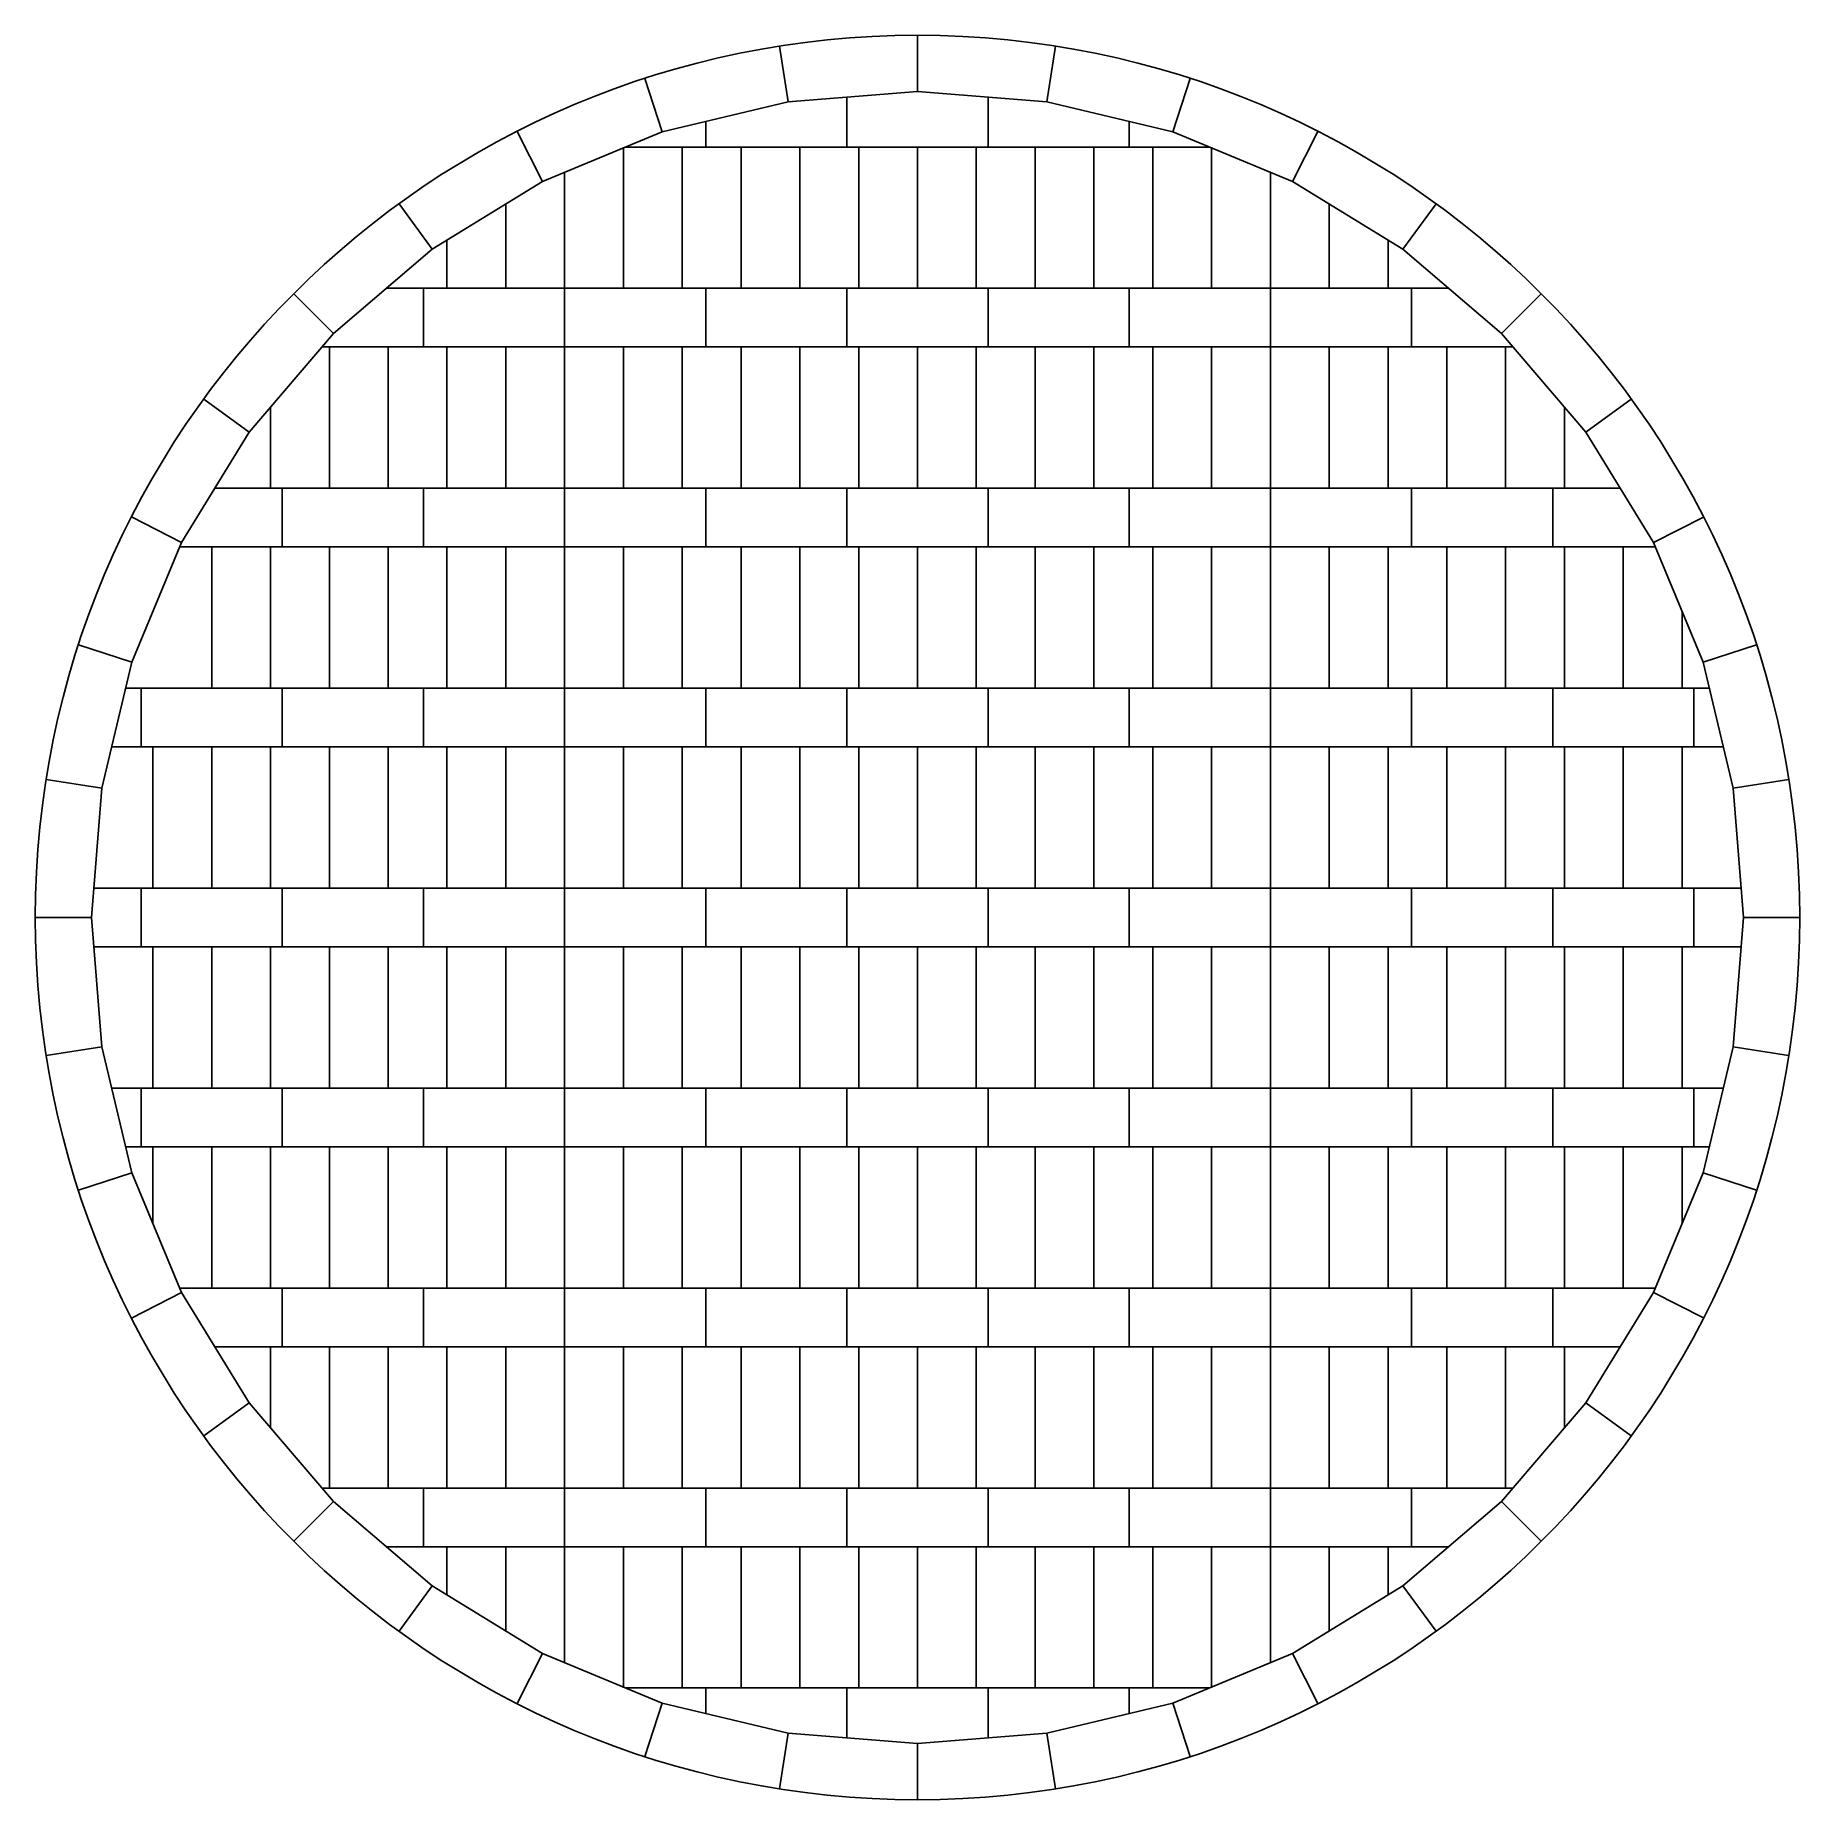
# Model space of a CAD drawing. Header units: metres. Extents: x -22.9 to 22.9, y -22.9 to 22.9.
import ezdxf

# ---------------------------------------------------------------- set-up
doc = ezdxf.new("R2010")
doc.units = ezdxf.units.M
for name, color, linetype in [('OBSERVED_GEOMETRY', 3, 'Continuous'), ('PREDICTED_GEOMETRY_HIGH', 5, 'Continuous'), ('TANK_BOUNDARY', 7, 'Continuous')]:
    doc.layers.add(name, color=color, linetype=linetype)

msp = doc.modelspace()

# ---------------------------------------------------------------- linework, layer by layer
at = {"layer": 'OBSERVED_GEOMETRY'}
for p, q in [((-3.576, 22.578), (-3.348, 21.138)), ((0, 22.855), (0, 21.402)), ((3.575, 22.574), (3.348, 21.138)), ((-7.064, 21.739), (-6.614, 20.354)), ((7.063, 21.738), (6.614, 20.354)), ((-3.348, 21.138), (-6.614, 20.354)), ((0, 21.402), (-3.348, 21.138)), ((-1.829, 21.178), (-1.829, 21.258)), ((-1.829, 19.964), (-1.829, 21.176)), ((3.348, 21.138), (0, 21.402)), ((1.829, 21.178), (1.829, 21.258)), ((1.829, 19.964), (1.829, 21.178)), ((6.614, 20.354), (3.348, 21.138)), ((-5.486, 19.964), (-5.486, 20.625)), ((5.486, 19.964), (5.486, 20.625)), ((-10.377, 20.366), (-9.716, 19.069)), ((-6.614, 20.354), (-9.716, 19.069)), ((9.716, 19.069), (6.614, 20.354)), ((10.377, 20.366), (9.716, 19.069)), ((-7.62, 18.118), (-7.62, 19.964)), ((-7.555, 19.964), (7.294, 19.964)), ((-6.096, 18.686), (-6.096, 19.964)), ((-4.572, 19.116), (-4.572, 19.964)), ((-3.048, 19.417), (-3.048, 19.964)), ((-1.524, 19.598), (-1.524, 19.964)), ((0, 19.656), (0, 19.964)), ((1.524, 19.596), (1.524, 19.964)), ((3.048, 19.417), (3.048, 19.964)), ((4.572, 19.118), (4.572, 19.964)), ((6.096, 18.687), (6.096, 19.964)), ((7.295, 19.964), (7.555, 19.964)), ((7.62, 19.842), (7.62, 19.964)), ((7.62, 18.119), (7.62, 19.842)), ((-9.144, 17.398), (-9.144, 19.306)), ((9.144, 17.401), (9.144, 19.306)), ((-9.716, 19.069), (-12.58, 17.315)), ((12.58, 17.315), (9.716, 19.069)), ((-13.434, 18.491), (-12.58, 17.315)), ((-10.668, 18.387), (-10.668, 18.486)), ((-10.668, 16.512), (-10.668, 18.384)), ((10.668, 16.508), (10.668, 18.486)), ((13.436, 18.493), (12.58, 17.315)), ((-12.192, 17.411), (-12.192, 17.552)), ((-12.192, 16.307), (-12.192, 17.41)), ((12.192, 16.307), (12.192, 17.552)), ((-12.58, 17.315), (-15.133, 15.133)), ((15.133, 15.133), (12.58, 17.315)), ((-16.161, 16.161), (-15.133, 15.133)), ((-10.972, 16.307), (-13.76, 16.307)), ((-12.802, 14.915), (-12.802, 16.307)), ((13.76, 16.307), (10.976, 16.307)), ((12.802, 14.916), (12.802, 16.307)), ((16.161, 16.161), (15.133, 15.133)), ((-15.133, 15.133), (-17.315, 12.58)), ((17.315, 12.58), (15.133, 15.133)), ((-15.433, 14.783), (-12.958, 14.783)), ((-15.24, 12.417), (-15.24, 14.783)), ((-13.716, 14.078), (-13.716, 14.783)), ((12.953, 14.783), (15.433, 14.783)), ((13.716, 14.08), (13.716, 14.783)), ((15.24, 12.412), (15.24, 14.783)), ((-18.49, 13.434), (-17.315, 12.58)), ((18.49, 13.434), (17.315, 12.58)), ((-16.764, 13.072), (-16.764, 13.224)), ((-16.764, 11.125), (-16.764, 13.072)), ((16.764, 13.068), (16.764, 13.224)), ((16.764, 11.125), (16.764, 13.067)), ((-17.315, 12.58), (-19.069, 9.716)), ((19.069, 9.716), (17.315, 12.58)), ((-18.206, 11.125), (-16.207, 11.125)), ((-16.459, 10.747), (-16.459, 11.125)), ((16.203, 11.125), (18.206, 11.125)), ((16.459, 10.743), (16.459, 11.125)), ((-20.368, 10.378), (-19.069, 9.716)), ((20.365, 10.376), (19.069, 9.716)), ((-19.069, 9.716), (-20.354, 6.614)), ((-19.117, 9.601), (-18.966, 9.601)), ((-18.964, 9.601), (-17.151, 9.601)), ((-18.288, 7.201), (-18.288, 9.601)), ((17.151, 9.601), (18.964, 9.601)), ((18.288, 7.211), (18.288, 9.601)), ((18.964, 9.601), (19.117, 9.601)), ((20.354, 6.614), (19.069, 9.716)), ((19.812, 7.702), (19.812, 7.923)), ((19.812, 5.944), (19.812, 7.698)), ((-21.739, 7.063), (-20.354, 6.614)), ((21.738, 7.063), (20.354, 6.614)), ((-20.354, 6.614), (-21.138, 3.348)), ((21.138, 3.348), (20.354, 6.614)), ((-20.515, 5.944), (-18.737, 5.944)), ((-20.117, 4.42), (-20.117, 5.944)), ((18.735, 5.944), (20.515, 5.944)), ((20.117, 4.42), (20.117, 5.944)), ((-20.881, 4.42), (-19.155, 4.42)), ((-19.812, 4.42), (-19.787, 4.42)), ((-19.812, 0.762), (-19.812, 4.42)), ((19.151, 4.42), (20.881, 4.42)), ((19.812, 0.762), (19.812, 4.42)), ((-22.575, 3.576), (-21.138, 3.348)), ((-21.138, 3.348), (-21.402, 0)), ((22.576, 3.576), (21.138, 3.348)), ((21.402, 0), (21.138, 3.348)), ((-21.342, 0.762), (-19.643, 0.762)), ((-20.117, 0.762), (-20.117, -0.762)), ((19.64, 0.762), (21.342, 0.762)), ((20.117, 0.762), (20.117, -0.762)), ((-22.856, 0), (-21.402, 0)), ((-21.402, 0), (-21.138, -3.348)), ((21.138, -3.348), (21.402, 0)), ((22.859, 0), (21.402, 0)), ((-21.342, -0.762), (-21.243, -0.762)), ((-21.241, -0.762), (-19.64, -0.762)), ((-20.117, -0.762), (-20.092, -0.762)), ((-19.812, -0.762), (-19.812, -4.42)), ((19.643, -0.762), (21.243, -0.762)), ((19.812, -0.762), (19.812, -4.42)), ((21.244, -0.762), (21.342, -0.762)), ((-22.574, -3.575), (-21.138, -3.348)), ((-21.138, -3.348), (-20.354, -6.614)), ((20.354, -6.614), (21.138, -3.348)), ((22.573, -3.575), (21.138, -3.348)), ((-20.881, -4.42), (-19.151, -4.42)), ((-20.117, -4.42), (-20.117, -5.944)), ((-19.812, -4.42), (-19.787, -4.42)), ((19.155, -4.42), (20.881, -4.42)), ((20.117, -4.42), (20.117, -5.944)), ((-20.515, -5.944), (-20.409, -5.944)), ((-20.407, -5.944), (-18.735, -5.944)), ((18.737, -5.944), (20.409, -5.944)), ((20.409, -5.944), (20.515, -5.944)), ((-19.812, -5.944), (-19.812, -7.698)), ((19.812, -5.944), (19.812, -7.923)), ((-21.736, -7.063), (-20.354, -6.614)), ((-20.354, -6.614), (-19.069, -9.716)), ((19.069, -9.716), (20.354, -6.614)), ((21.737, -7.063), (20.354, -6.614)), ((-18.288, -7.211), (-18.288, -9.601)), ((18.288, -7.201), (18.288, -9.601)), ((-19.812, -7.698), (-19.812, -7.923)), ((-20.367, -10.378), (-19.069, -9.716)), ((-19.117, -9.601), (-17.151, -9.601)), ((-19.069, -9.716), (-17.315, -12.58)), ((17.151, -9.601), (19.117, -9.601)), ((17.315, -12.58), (19.069, -9.716)), ((20.365, -10.376), (19.069, -9.716)), ((-16.459, -10.743), (-16.459, -11.125)), ((16.459, -10.747), (16.459, -11.125)), ((-18.206, -11.125), (-18.114, -11.125)), ((-18.112, -11.125), (-16.203, -11.125)), ((-16.764, -11.125), (-16.764, -13.224)), ((16.207, -11.125), (18.112, -11.125)), ((16.764, -11.125), (16.764, -13.224)), ((18.113, -11.125), (18.206, -11.125)), ((-18.492, -13.435), (-17.315, -12.58)), ((-17.315, -12.58), (-15.133, -15.133)), ((-15.24, -12.412), (-15.24, -14.783)), ((15.133, -15.133), (17.315, -12.58)), ((15.24, -12.417), (15.24, -14.783)), ((18.491, -13.435), (17.315, -12.58)), ((-13.716, -14.08), (-13.716, -14.783)), ((13.716, -14.078), (13.716, -14.783)), ((-15.433, -14.783), (-12.953, -14.783)), ((-12.802, -14.916), (-12.802, -16.307)), ((12.802, -14.915), (12.802, -16.307)), ((12.958, -14.783), (15.433, -14.783)), ((-16.162, -16.162), (-15.133, -15.133)), ((-15.133, -15.133), (-12.58, -17.315)), ((12.58, -17.315), (15.133, -15.133)), ((16.163, -16.163), (15.133, -15.133)), ((-10.976, -16.307), (-13.76, -16.307)), ((-12.192, -16.307), (-12.192, -17.552)), ((13.76, -16.307), (10.972, -16.307)), ((12.192, -16.307), (12.192, -17.41)), ((-10.668, -16.508), (-10.668, -18.486)), ((10.668, -16.512), (10.668, -18.384)), ((-13.434, -18.491), (-12.58, -17.315)), ((-12.58, -17.315), (-9.716, -19.069)), ((9.716, -19.069), (12.58, -17.315)), ((13.436, -18.494), (12.58, -17.315)), ((-9.144, -17.401), (-9.144, -19.306)), ((9.144, -17.398), (9.144, -19.187)), ((12.192, -17.415), (12.192, -17.552)), ((-7.62, -18.119), (-7.62, -19.842)), ((7.62, -18.118), (7.62, -19.964)), ((-6.096, -18.687), (-6.096, -19.964)), ((6.096, -18.686), (6.096, -19.964)), ((10.668, -18.384), (10.668, -18.486)), ((-10.376, -20.364), (-9.716, -19.069)), ((-9.716, -19.069), (-6.614, -20.354)), ((-4.572, -19.118), (-4.572, -19.964)), ((4.572, -19.116), (4.572, -19.964)), ((6.614, -20.354), (9.716, -19.069)), ((9.144, -19.189), (9.144, -19.306)), ((10.376, -20.364), (9.716, -19.069)), ((-3.048, -19.417), (-3.048, -19.964)), ((-1.524, -19.596), (-1.524, -19.964)), ((0, -19.656), (0, -19.964)), ((1.524, -19.598), (1.524, -19.964)), ((3.048, -19.417), (3.048, -19.964)), ((-7.62, -19.845), (-7.62, -19.964)), ((-7.555, -19.964), (-7.295, -19.964)), ((-7.294, -19.964), (7.555, -19.964)), ((-5.486, -19.964), (-5.486, -20.625)), ((-1.829, -19.964), (-1.829, -21.258)), ((1.829, -19.964), (1.829, -21.258)), ((5.486, -19.964), (5.486, -20.625)), ((-7.064, -21.741), (-6.614, -20.354)), ((-6.614, -20.354), (-3.348, -21.138)), ((3.348, -21.138), (6.614, -20.354)), ((7.063, -21.737), (6.614, -20.354)), ((-3.576, -22.577), (-3.348, -21.138)), ((-3.348, -21.138), (0, -21.402)), ((0, -21.402), (3.348, -21.138)), ((0, -22.857), (0, -21.402)), ((3.348, -21.138), (3.575, -22.575)), ((3.575, -22.575), (3.348, -21.138))]:
    msp.add_line(p, q, dxfattribs=at)
at = {"layer": 'PREDICTED_GEOMETRY_HIGH'}
for p, q in [((-3.048, 16.307), (-3.048, 19.417)), ((-1.524, 16.307), (-1.524, 19.598)), ((0, 16.307), (0, 19.656)), ((1.524, 16.307), (1.524, 19.596)), ((3.048, 16.307), (3.048, 19.417)), ((-4.572, 16.307), (-4.572, 19.116)), ((4.572, 16.307), (4.572, 19.118)), ((-6.096, 16.307), (-6.096, 18.686)), ((6.096, 16.307), (6.096, 18.687)), ((-7.62, 16.307), (-7.62, 18.118)), ((7.62, 16.307), (7.62, 18.119)), ((-9.144, 16.307), (-9.144, 17.398)), ((9.144, 16.307), (9.144, 17.401)), ((-10.668, 16.307), (-10.668, 16.512)), ((10.668, 16.307), (10.668, 16.508)), ((10.976, 16.307), (-10.972, 16.307)), ((-9.144, 14.783), (-9.144, 16.307)), ((-5.486, 14.783), (-5.486, 16.307)), ((-1.829, 14.783), (-1.829, 16.307)), ((1.829, 14.783), (1.829, 16.307)), ((5.486, 14.783), (5.486, 16.307)), ((9.144, 14.783), (9.144, 16.307)), ((-12.958, 14.783), (12.953, 14.783)), ((-12.802, 14.783), (-12.802, 14.915)), ((-12.192, 11.125), (-12.192, 14.783)), ((-10.668, 11.125), (-10.668, 14.783)), ((-9.144, 11.125), (-9.144, 14.783)), ((-7.62, 11.125), (-7.62, 14.783)), ((-6.096, 11.125), (-6.096, 14.783)), ((-4.572, 11.125), (-4.572, 14.783)), ((-3.048, 11.125), (-3.048, 14.783)), ((-1.524, 11.125), (-1.524, 14.783)), ((0, 11.125), (0, 14.783)), ((1.524, 11.125), (1.524, 14.783)), ((3.048, 11.125), (3.048, 14.783)), ((4.572, 11.125), (4.572, 14.783)), ((6.096, 11.125), (6.096, 14.783)), ((7.62, 11.125), (7.62, 14.783)), ((9.144, 11.125), (9.144, 14.783)), ((10.668, 11.125), (10.668, 14.783)), ((12.192, 11.125), (12.192, 14.783)), ((12.802, 14.783), (12.802, 14.916)), ((-13.716, 11.125), (-13.716, 14.078)), ((13.716, 11.125), (13.716, 14.08)), ((-15.24, 11.125), (-15.24, 12.417)), ((15.24, 11.125), (15.24, 12.412)), ((-16.207, 11.125), (16.203, 11.125)), ((-12.802, 9.601), (-12.802, 11.125)), ((-9.144, 9.601), (-9.144, 11.125)), ((-5.486, 9.601), (-5.486, 11.125)), ((-1.829, 9.601), (-1.829, 11.125)), ((1.829, 9.601), (1.829, 11.125)), ((5.486, 9.601), (5.486, 11.125)), ((9.144, 9.601), (9.144, 11.125)), ((12.802, 9.601), (12.802, 11.125)), ((-16.459, 9.601), (-16.459, 10.747)), ((16.459, 9.601), (16.459, 10.743)), ((-17.151, 9.601), (17.151, 9.601)), ((-16.764, 5.944), (-16.764, 9.601)), ((-15.24, 5.944), (-15.24, 9.601)), ((-13.716, 5.944), (-13.716, 9.601)), ((-12.192, 5.944), (-12.192, 9.601)), ((-10.668, 5.944), (-10.668, 9.601)), ((-9.144, 5.944), (-9.144, 9.601)), ((-7.62, 5.944), (-7.62, 9.601)), ((-6.096, 5.944), (-6.096, 9.601)), ((-4.572, 5.944), (-4.572, 9.601)), ((-3.048, 5.944), (-3.048, 9.601)), ((-1.524, 5.944), (-1.524, 9.601)), ((0, 5.944), (0, 9.601)), ((1.524, 5.944), (1.524, 9.601)), ((3.048, 5.944), (3.048, 9.601)), ((4.572, 5.944), (4.572, 9.601)), ((6.096, 5.944), (6.096, 9.601)), ((7.62, 5.944), (7.62, 9.601)), ((9.144, 5.944), (9.144, 9.601)), ((10.668, 5.944), (10.668, 9.601)), ((12.192, 5.944), (12.192, 9.601)), ((13.716, 5.944), (13.716, 9.601)), ((15.24, 5.944), (15.24, 9.601)), ((16.764, 5.944), (16.764, 9.601)), ((-18.288, 5.944), (-18.288, 7.201)), ((18.288, 5.944), (18.288, 7.211)), ((-18.737, 5.944), (18.735, 5.944)), ((-16.459, 4.42), (-16.459, 5.944)), ((-12.802, 4.42), (-12.802, 5.944)), ((-9.144, 4.42), (-9.144, 5.944)), ((-5.486, 4.42), (-5.486, 5.944)), ((-1.829, 4.42), (-1.829, 5.944)), ((1.829, 4.42), (1.829, 5.944)), ((5.486, 4.42), (5.486, 5.944)), ((9.144, 4.42), (9.144, 5.944)), ((12.802, 4.42), (12.802, 5.944)), ((16.459, 4.42), (16.459, 5.944)), ((-19.155, 4.42), (19.151, 4.42)), ((-18.288, 0.762), (-18.288, 4.42)), ((-16.764, 0.762), (-16.764, 4.42)), ((-15.24, 0.762), (-15.24, 4.42)), ((-13.716, 0.762), (-13.716, 4.42)), ((-12.192, 0.762), (-12.192, 4.42)), ((-10.668, 0.762), (-10.668, 4.42)), ((-9.144, 0.762), (-9.144, 4.42)), ((-7.62, 0.762), (-7.62, 4.42)), ((-6.096, 0.762), (-6.096, 4.42)), ((-4.572, 0.762), (-4.572, 4.42)), ((-3.048, 0.762), (-3.048, 4.42)), ((-1.524, 0.762), (-1.524, 4.42)), ((0, 4.42), (1.524, 4.42)), ((0, 0.762), (0, 4.42)), ((1.524, 0.762), (1.524, 4.42)), ((3.048, 0.762), (3.048, 4.42)), ((4.572, 0.762), (4.572, 4.42)), ((6.096, 0.762), (6.096, 4.42)), ((7.62, 0.762), (7.62, 4.42)), ((9.144, 0.762), (9.144, 4.42)), ((10.668, 0.762), (10.668, 4.42)), ((12.192, 0.762), (12.192, 4.42)), ((13.716, 0.762), (13.716, 4.42)), ((15.24, 0.762), (15.24, 4.42)), ((16.764, 0.762), (16.764, 4.42)), ((18.288, 0.762), (18.288, 4.42)), ((-19.643, 0.762), (19.64, 0.762)), ((-16.459, 0.762), (-16.459, -0.762)), ((-12.802, 0.762), (-12.802, -0.762)), ((-9.144, 0.762), (-9.144, -0.762)), ((-5.486, 0.762), (-5.486, -0.762)), ((-1.829, 0.762), (-1.829, -0.762)), ((1.829, 0.762), (1.829, -0.762)), ((5.486, 0.762), (5.486, -0.762)), ((9.144, 0.762), (9.144, -0.762)), ((12.802, 0.762), (12.802, -0.762)), ((16.459, 0.762), (16.459, -0.762)), ((-19.64, -0.762), (19.643, -0.762)), ((-18.288, -0.762), (-18.288, -4.42)), ((-16.764, -0.762), (-16.764, -4.42)), ((-15.24, -0.762), (-15.24, -4.42)), ((-13.716, -0.762), (-13.716, -4.42)), ((-12.192, -0.762), (-12.192, -4.42)), ((-10.668, -0.762), (-10.668, -4.42)), ((-9.144, -0.762), (-9.144, -4.42)), ((-7.62, -0.762), (-7.62, -4.42)), ((-6.096, -0.762), (-6.096, -4.42)), ((-4.572, -0.762), (-4.572, -4.42)), ((-3.048, -0.762), (-3.048, -4.42)), ((-1.524, -0.762), (-1.524, -4.42)), ((0, -0.762), (0, -4.42)), ((1.524, -0.762), (1.524, -4.42)), ((1.829, -0.762), (5.486, -0.762)), ((3.048, -0.762), (3.048, -4.42)), ((4.572, -0.762), (4.572, -4.42)), ((6.096, -0.762), (6.096, -4.42)), ((7.62, -0.762), (7.62, -4.42)), ((9.144, -0.762), (9.144, -4.42)), ((10.668, -0.762), (10.668, -4.42)), ((12.192, -0.762), (12.192, -4.42)), ((13.716, -0.762), (13.716, -4.42)), ((15.24, -0.762), (15.24, -4.42)), ((16.764, -0.762), (16.764, -4.42)), ((18.288, -0.762), (18.288, -4.42)), ((-19.151, -4.42), (19.155, -4.42)), ((-16.459, -4.42), (-16.459, -5.944)), ((-12.802, -4.42), (-12.802, -5.944)), ((-9.144, -4.42), (-9.144, -5.944)), ((-5.486, -4.42), (-5.486, -5.944)), ((-1.829, -4.42), (-1.829, -5.944)), ((0, -4.42), (1.524, -4.42)), ((1.829, -4.42), (1.829, -5.944)), ((5.486, -4.42), (5.486, -5.944)), ((9.144, -4.42), (9.144, -5.944)), ((12.802, -4.42), (12.802, -5.944)), ((16.459, -4.42), (16.459, -5.944)), ((-18.735, -5.944), (18.737, -5.944)), ((-18.288, -5.944), (-18.288, -7.211)), ((-16.764, -5.944), (-16.764, -9.601)), ((-15.24, -5.944), (-15.24, -9.601)), ((-13.716, -5.944), (-13.716, -9.601)), ((-12.192, -5.944), (-12.192, -9.601)), ((-10.668, -5.944), (-10.668, -9.601)), ((-9.144, -5.944), (-9.144, -9.601)), ((-7.62, -5.944), (-7.62, -9.601)), ((-6.096, -5.944), (-6.096, -9.601)), ((-4.572, -5.944), (-4.572, -9.601)), ((-3.048, -5.944), (-3.048, -9.601)), ((-1.524, -5.944), (-1.524, -9.601)), ((0, -5.944), (0, -9.601)), ((1.524, -5.944), (1.524, -9.601)), ((3.048, -5.944), (3.048, -9.601)), ((4.572, -5.944), (4.572, -9.601)), ((6.096, -5.944), (6.096, -9.601)), ((7.62, -5.944), (7.62, -9.601)), ((9.144, -5.944), (9.144, -9.601)), ((10.668, -5.944), (10.668, -9.601)), ((12.192, -5.944), (12.192, -9.601)), ((13.716, -5.944), (13.716, -9.601)), ((15.24, -5.944), (15.24, -9.601)), ((16.764, -5.944), (16.764, -9.601)), ((18.288, -5.944), (18.288, -7.201)), ((-17.151, -9.601), (17.151, -9.601)), ((-16.459, -9.601), (-16.459, -10.743)), ((-12.802, -9.601), (-12.802, -11.125)), ((-9.144, -9.601), (-9.144, -11.125)), ((-5.486, -9.601), (-5.486, -11.125)), ((-1.829, -9.601), (-1.829, -11.125)), ((1.829, -9.601), (1.829, -11.125)), ((5.486, -9.601), (5.486, -11.125)), ((9.144, -9.601), (9.144, -11.125)), ((12.802, -9.601), (12.802, -11.125)), ((16.459, -9.601), (16.459, -10.747)), ((-16.203, -11.125), (16.207, -11.125)), ((-15.24, -11.125), (-15.24, -12.412)), ((-13.716, -11.125), (-13.716, -14.08)), ((-12.192, -11.125), (-12.192, -14.783)), ((-10.668, -11.125), (-10.668, -14.783)), ((-9.144, -11.125), (-9.144, -14.783)), ((-7.62, -11.125), (-7.62, -14.783)), ((-6.096, -11.125), (-6.096, -14.783)), ((-4.572, -11.125), (-4.572, -14.783)), ((-3.048, -11.125), (-3.048, -14.783)), ((-1.524, -11.125), (-1.524, -14.783)), ((0, -11.125), (0, -14.783)), ((1.524, -11.125), (1.524, -14.783)), ((3.048, -11.125), (3.048, -14.783)), ((4.572, -11.125), (4.572, -14.783)), ((6.096, -11.125), (6.096, -14.783)), ((7.62, -11.125), (7.62, -14.783)), ((9.144, -11.125), (9.144, -14.783)), ((10.668, -11.125), (10.668, -14.783)), ((12.192, -11.125), (12.192, -14.783)), ((13.716, -11.125), (13.716, -14.078)), ((15.24, -11.125), (15.24, -12.417)), ((-12.953, -14.783), (12.958, -14.783)), ((-12.802, -14.783), (-12.802, -14.916)), ((-9.144, -14.783), (-9.144, -16.307)), ((-5.486, -14.783), (-5.486, -16.307)), ((-1.829, -14.783), (-1.829, -16.307)), ((1.829, -14.783), (1.829, -16.307)), ((5.486, -14.783), (5.486, -16.307)), ((9.144, -14.783), (9.144, -16.307)), ((12.802, -14.783), (12.802, -14.915)), ((10.972, -16.307), (-10.976, -16.307)), ((-10.668, -16.307), (-10.668, -16.508)), ((-9.144, -16.307), (-9.144, -17.401)), ((-7.62, -16.307), (-7.62, -18.119)), ((-6.096, -16.307), (-6.096, -18.687)), ((-4.572, -16.307), (-4.572, -19.118)), ((-3.048, -16.307), (-3.048, -19.417)), ((-1.524, -16.307), (-1.524, -19.596)), ((0, -16.307), (0, -19.656)), ((1.524, -16.307), (1.524, -19.598)), ((3.048, -16.307), (3.048, -19.417)), ((4.572, -16.307), (4.572, -19.116)), ((6.096, -16.307), (6.096, -18.686)), ((7.62, -16.307), (7.62, -18.118)), ((9.144, -16.307), (9.144, -17.398)), ((10.668, -16.307), (10.668, -16.512))]:
    msp.add_line(p, q, dxfattribs=at)
at = {"layer": 'TANK_BOUNDARY'}
msp.add_circle((0, 0), 22.86, dxfattribs=at)

doc.saveas('drawing.dxf')
